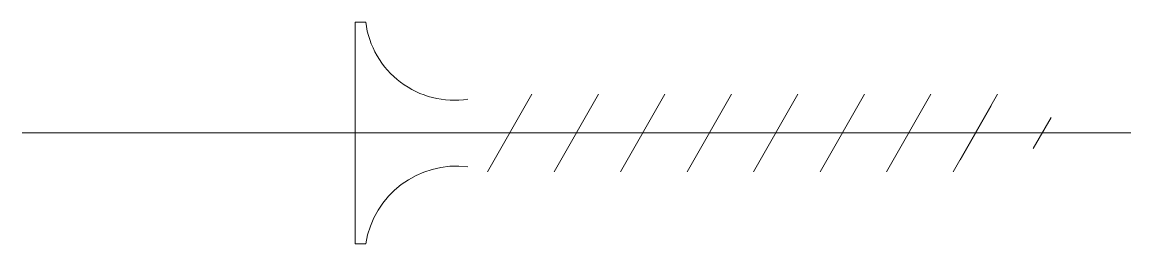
# Model space of a CAD drawing. Header units: metres. Extents: x -15 to 35, y -5 to 5.
import ezdxf

# ---------------------------------------------------------------- set-up
doc = ezdxf.new("R2010")
doc.units = ezdxf.units.M
doc.layers.add('A-DETL-GENF', color=92, linetype='Continuous', lineweight=18)

# ---------------------------------------------------------------- blocks, each defined once
blk = doc.blocks.new('00 schroef s e - 35mm-401182-00_0 Basismaterialen')
at = {"layer": 'A-DETL-GENF'}
for p, q in [((0, -5), (0, 5)), ((0.483, 5), (0, 5)), ((5.983, -1.75), (7.983, 1.75)), ((8.983, -1.75), (10.983, 1.75)), ((8.983, -1.75), (10.983, 1.75)), ((11.983, -1.75), (13.983, 1.75)), ((14.983, -1.75), (16.983, 1.75)), ((17.983, -1.75), (19.983, 1.75)), ((20.983, -1.75), (22.983, 1.75)), ((23.983, -1.75), (25.983, 1.75)), ((26.983, -1.75), (28.983, 1.75)), ((27.301, -1.225), (28.699, 1.225)), ((30.6, -0.7), (31.4, 0.7)), ((-15.017, 0), (35, 0)), ((0.483, -5), (0, -5))]:
    blk.add_line(p, q, dxfattribs=at)
for centre, radius, start, end in [((4.484, 5.512), 4.035, 187.2867, 278.683), ((4.591, -5.652), 4.16, 83.0542, 170.9761)]:
    blk.add_arc(centre, radius, start, end, dxfattribs=at)

msp = doc.modelspace()

# ---------------------------------------------------------------- block references
msp.add_blockref('00 schroef s e - 35mm-401182-00_0 Basismaterialen', (0, 0))

doc.saveas('drawing.dxf')
